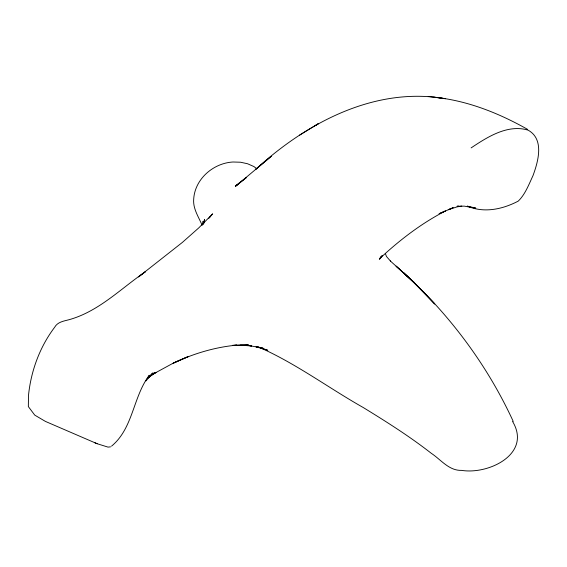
<?xml version="1.0" encoding="UTF-8"?>
<svg xmlns="http://www.w3.org/2000/svg" width="567" height="567" viewBox="0 0 567 567"><rect width="100%" height="100%" fill="white"/><g stroke="black" fill="none" stroke-linecap="round" stroke-linejoin="round"><path stroke-width="0.85" d="M203.603 223.426L204.602 219.33L203.539 223.504M203.688 223.398L204.155 221.697L203.673 223.348M381.244 256.334L379.571 259.162L382.115 255.809M382.016 255.724L379.351 258.963C399.239 240.365 421.168 223.469 445.435 210.959L439.064 213.716L453.281 207.664M208.84 218.316L209.946 216.998M209.379 217.721L212.668 213.837L198.741 227.913L182.333 242.442L138.497 276.916L145.62 271.579C121.388 288.171 99.842 310.383 71.088 319.115C65.276 320.993 57.898 321.276 54.609 327.329C39.718 347.018 30.909 371.137 28.478 395.631L28.35 406.589L34.743 415.115L45.431 421.416L97.141 443.727L108.006 447.108L110.565 446.846M111.543 446.151C133.302 428.198 132.905 396.935 149.312 375.241L145.917 380.939L152.7 372.987L147.434 378.586L154.741 372.455L149.702 376.417M471.12 147.895C487.457 136.987 507.741 123.989 528.104 130.148C544.582 139.22 538.175 161.552 532.973 175.692C528.905 184.353 525.212 194.396 518.266 201.101C502.638 209.294 484.14 213.355 467.307 206.126L475.756 208.117L464.217 206.14L457.023 206.268L458.618 206.112M428.22 96.447L445.35 98.701C374.837 86.39 306.322 122.919 255.738 169.342L271.302 156.265L235.546 186.302L246.276 177.648L235.326 185.926L238.374 184.31M149.135 376.956L156.074 372.406L151.708 374.858M299.362 135.272L318.271 123.726L315.174 125.619M151.793 374.815L171.766 363.943L188.719 356.352L173.112 363.171C193.163 353.758 214.695 347.174 236.808 345.133L232.449 345.388L248.431 344.856L232.505 345.452M452.657 207.891L448.242 209.691L456.931 206.927L461.772 206.062M240.309 345.147L251.592 345.983L249.26 345.572M433.67 97.191C466.882 100.359 498.599 113.003 527.473 129.297M248.778 345.53L263.01 348.138L256.015 346.777L267.808 350.321L262.755 348.514M94.987 442.806L97.141 443.727M257.595 346.593C295.01 362.788 327.903 387.559 363.284 407.553C386.574 421.82 409.7 436.455 431.253 453.281C440.871 459.568 448.936 470.858 461.609 470.376C488.719 474.799 531.981 453.876 512.582 421.451M256.482 168.534L253.888 166.542L247.538 163.743L240.5 162.226L233.009 162.006C213.483 163.062 195.055 178.825 193.716 198.826L193.716 198.897C192.759 208.706 198.656 216.821 202.178 225.425M424.499 293.033L403.236 272.351L413.825 282.224L434.761 304.011L412.953 281.416L424.137 292.615L423.45 291.885C460.418 329.54 491.157 373.398 513.206 421.366M413.825 282.224L396.078 266.114L414.279 282.678L390.358 260.99L390.656 261.295L386.453 256.475L385.362 253.499M203.114 223.937L203.043 221.371L203.128 224.617"/></g></svg>
